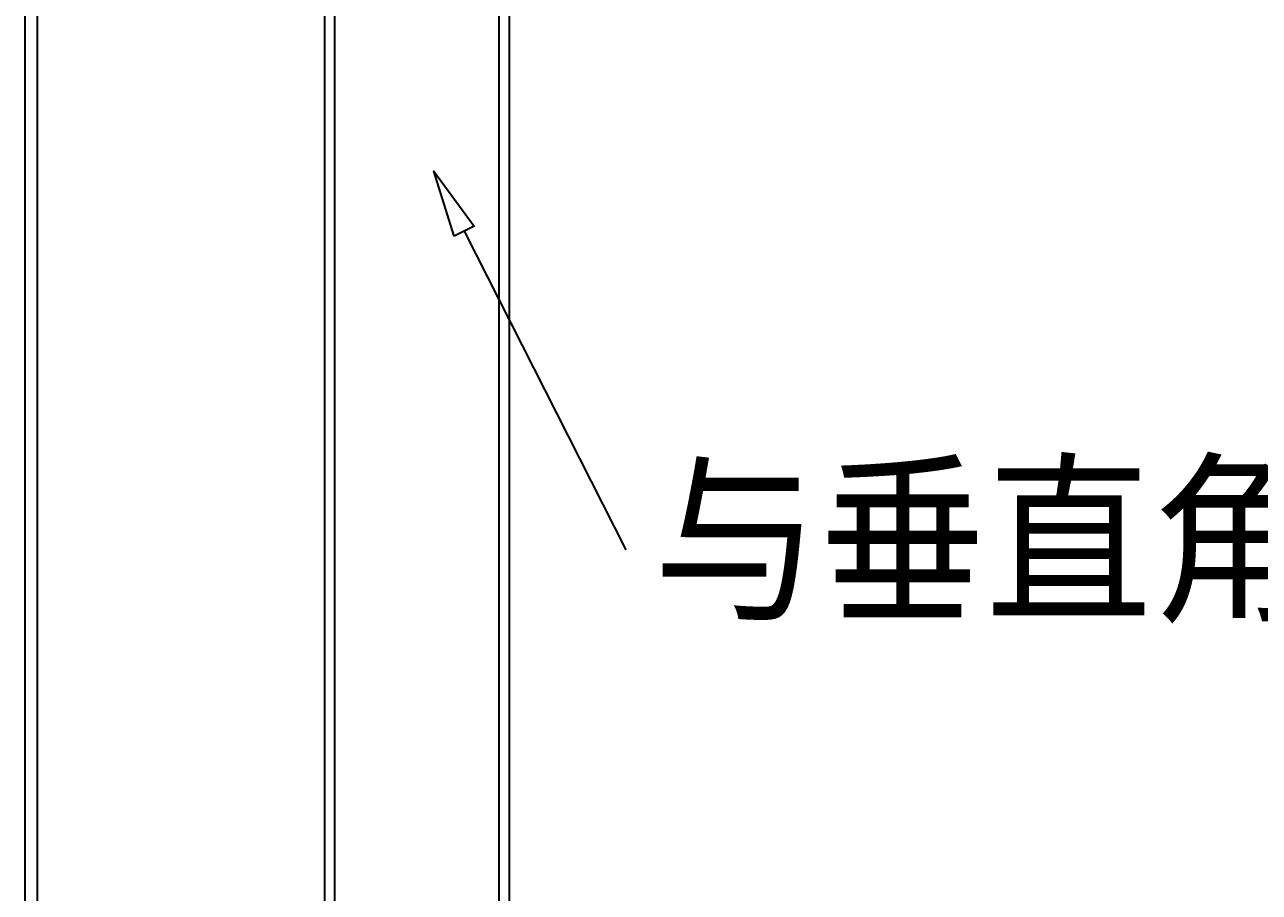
# Model space of a CAD drawing. Extents: x 69728788 to 150676229, y 20327566 to 43663798.
# Drawn here: x 75469016 to 75470384, y 20747557 to 20748519 of the extents above; entities that cross this region are included whole.
import ezdxf

# ---------------------------------------------------------------- set-up
doc = ezdxf.new("R2010")
doc.units = 0
doc.header["$LTSCALE"] = 1000
doc.header["$MEASUREMENT"] = 0
doc.layers.get('0').update_dxf_attribs({"linetype": 'CONTINUOUS'})
doc.styles.add('_TEL_DIM', font='SIMPLEX', dxfattribs={"width": 0.8, "height": 3.5, "bigfont": 'HZTXT'})

msp = doc.modelspace()

# ---------------------------------------------------------------- linework, layer by layer
at = {"color": 0, "linetype": 'Continuous'}
for p, q in [((75469348.35459392, 20750019.67048019), (75469348.35459392, 20747153.23679014)), ((75469553.38021891, 20747153.23679014), (75469553.38021891, 20750019.67048019)), ((75469359.74490643, 20747150.09624927), (75469359.74490643, 20749970.21219852)), ((75469541.98990642, 20747150.09624927), (75469541.98990642, 20749970.21219852))]:
    msp.add_line(p, q, dxfattribs=at)
at = {"color": 7, "linetype": 'Continuous'}
for p, q in [((75469016.13958755, 20749525.66079245), (75469016.13958755, 20745885.78664626)), ((75469029.79952087, 20749525.66079245), (75469029.79952087, 20745885.78664626))]:
    msp.add_line(p, q, dxfattribs=at)
at = {"color": 4}
msp.add_lwpolyline([(75469492.01206763, 20748284.13344295), (75469469.36523901, 20748356.15042033), (75469514.14477226, 20748295.37116993)], close=True, dxfattribs=at)
at = {"color": 4, "extrusion": (0.8916485052281053, 0.4527283325842173, 0), "elevation": 76685608.23371698}
msp.add_lwpolyline([(-15667000.74596889, 0), (-15667396.41337748, 0)], dxfattribs=at)
at = {"color": 4, "extrusion": (0, 1, 0), "elevation": 20747936.95605299}
msp.add_lwpolyline([(-75469682.20826611, 0), (-75469682.38826612, 0)], dxfattribs=at)

# ---------------------------------------------------------------- texts
at = {"color": 4, "insert": (75469712.54727605, 20748023.20605299), "char_height": 150, "width": 2004.75, "attachment_point": 1, "style": '_TEL_DIM'}
msp.add_mtext('\\fￋￎￌﾣﾤ|b0|i0|c134|p2;\\W0.9000000000;\\T1.0000000000;\\o\\l与垂直角度成45°安装', dxfattribs=at)

doc.saveas('drawing.dxf')
